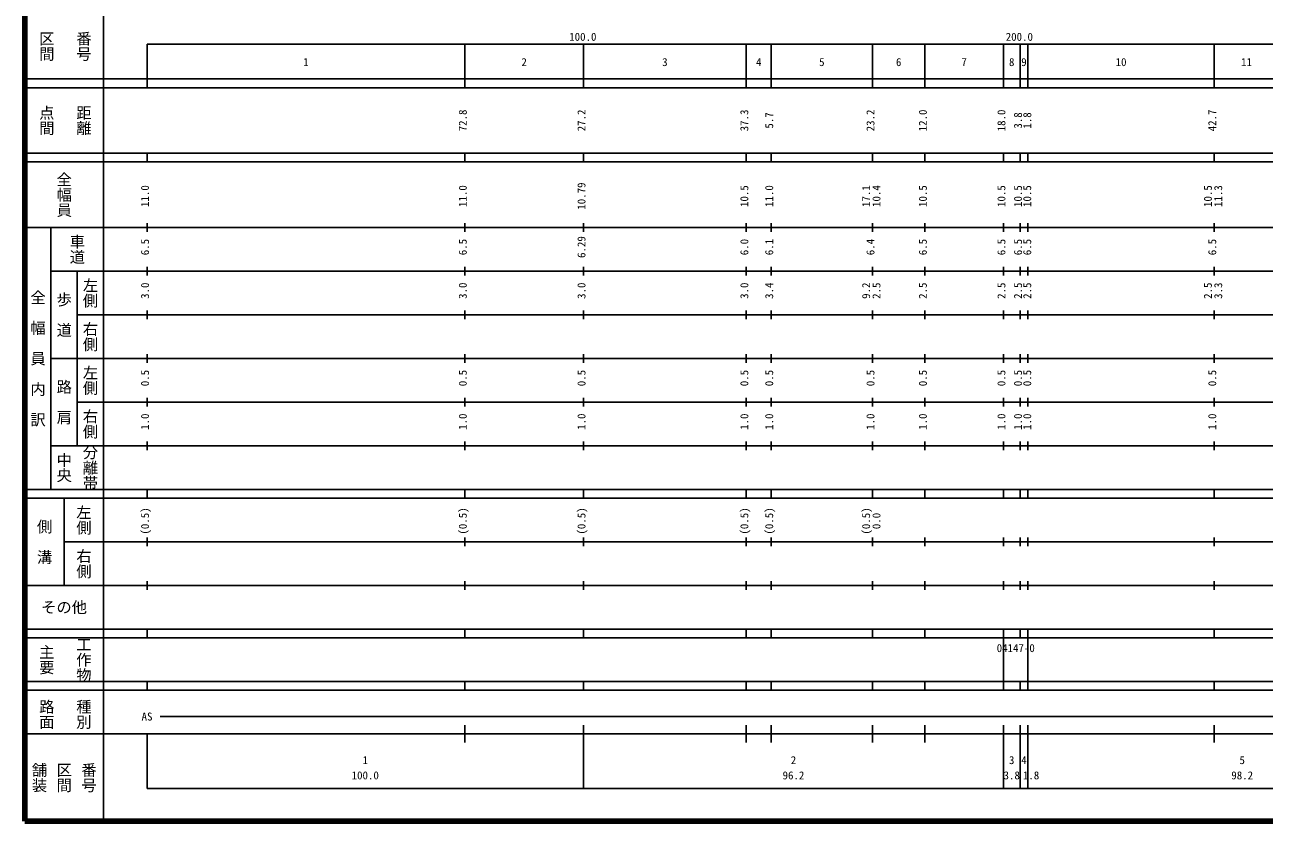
# Model space of a CAD drawing. Units: millimetres on the paper, enlarged 1000 times. Extents: x 40000 to 680000, y 20000 to 380000.
# Drawn here: x 40000 to 323944, y 20000 to 202409 of the extents above; entities that cross this region are included whole.
import ezdxf
from ezdxf.enums import TextEntityAlignment as Align

# ---------------------------------------------------------------- set-up
doc = ezdxf.new("R2010")
doc.units = ezdxf.units.MM
doc.header["$LTSCALE"] = 1000
doc.layers.add('M-TTL', color=2, linetype='Continuous', lineweight=140)
doc.layers.add('M-TTL-BAND', color=7, linetype='Continuous', lineweight=25)
doc.styles.add('@ＭＳ ゴシック', font='')
doc.styles.add('ＭＳ ゴシック', font='')
doc.styles.get('@ＭＳ ゴシック').set_extended_font_data('@MS Gothic')
doc.styles.get('ＭＳ ゴシック').set_extended_font_data('MS Gothic')

msp = doc.modelspace()

# ---------------------------------------------------------------- linework, layer by layer
at = {"layer": 'M-TTL'}
for p, q in [((40000, 380000), (40000, 20000)), ((40000, 20000), (680000, 20000))]:
    msp.add_line(p, q, dxfattribs=at)
at = {"layer": 'M-TTL-BAND'}
for p, q in [((58000, 370000), (58000, 20000)), ((68000, 198000), (579000, 198000)), ((68000, 198000), (68000, 188000)), ((140800, 188000), (140800, 198000)), ((168000, 188000), (168000, 198000)), ((205300, 188000), (205300, 198000)), ((211000, 188000), (211000, 198000)), ((234200, 188000), (234200, 198000)), ((246200, 188000), (246200, 198000)), ((264200, 188000), (264200, 198000)), ((268000, 188000), (268000, 198000)), ((269800, 188000), (269800, 198000)), ((312500, 188000), (312500, 198000)), ((40000, 190000), (579000, 190000)), ((40000, 188000), (579000, 188000)), ((40000, 173000), (579000, 173000)), ((40000, 171000), (579000, 171000)), ((68000, 171000), (68000, 173000)), ((140800, 171000), (140800, 173000)), ((168000, 171000), (168000, 173000)), ((205300, 171000), (205300, 173000)), ((211000, 171000), (211000, 173000)), ((234200, 171000), (234200, 173000)), ((246200, 171000), (246200, 173000)), ((264200, 171000), (264200, 173000)), ((268000, 171000), (268000, 173000)), ((269800, 171000), (269800, 173000)), ((312500, 171000), (312500, 173000)), ((68000, 155000), (68000, 157000)), ((140800, 155000), (140800, 157000)), ((168000, 155000), (168000, 157000)), ((205300, 155000), (205300, 157000)), ((211000, 155000), (211000, 157000)), ((234200, 155000), (234200, 157000)), ((246200, 155000), (246200, 157000)), ((264200, 155000), (264200, 157000)), ((268000, 155000), (268000, 157000)), ((269800, 155000), (269800, 157000)), ((312500, 155000), (312500, 157000)), ((40000, 156000), (579000, 156000)), ((46000, 96000), (46000, 156000)), ((46000, 146000), (579000, 146000)), ((52000, 146000), (52000, 106000)), ((68000, 145000), (68000, 147000)), ((140800, 145000), (140800, 147000)), ((168000, 145000), (168000, 147000)), ((205300, 145000), (205300, 147000)), ((211000, 145000), (211000, 147000)), ((234200, 145000), (234200, 147000)), ((246200, 145000), (246200, 147000)), ((264200, 145000), (264200, 147000)), ((268000, 145000), (268000, 147000)), ((269800, 145000), (269800, 147000)), ((312500, 145000), (312500, 147000)), ((68000, 135000), (68000, 137000)), ((140800, 135000), (140800, 137000)), ((168000, 135000), (168000, 137000)), ((205300, 135000), (205300, 137000)), ((211000, 135000), (211000, 137000)), ((234200, 135000), (234200, 137000)), ((246200, 135000), (246200, 137000)), ((264200, 135000), (264200, 137000)), ((268000, 135000), (268000, 137000)), ((269800, 135000), (269800, 137000)), ((312500, 135000), (312500, 137000)), ((52000, 136000), (579000, 136000)), ((46000, 126000), (579000, 126000)), ((68000, 125000), (68000, 127000)), ((140800, 125000), (140800, 127000)), ((168000, 125000), (168000, 127000)), ((205300, 125000), (205300, 127000)), ((211000, 125000), (211000, 127000)), ((234200, 125000), (234200, 127000)), ((246200, 125000), (246200, 127000)), ((264200, 125000), (264200, 127000)), ((268000, 125000), (268000, 127000)), ((269800, 125000), (269800, 127000)), ((312500, 125000), (312500, 127000)), ((68000, 115000), (68000, 117000)), ((140800, 115000), (140800, 117000)), ((168000, 115000), (168000, 117000)), ((205300, 115000), (205300, 117000)), ((211000, 115000), (211000, 117000)), ((234200, 115000), (234200, 117000)), ((246200, 115000), (246200, 117000)), ((264200, 115000), (264200, 117000)), ((268000, 115000), (268000, 117000)), ((269800, 115000), (269800, 117000)), ((312500, 115000), (312500, 117000)), ((52000, 116000), (579000, 116000)), ((46000, 106000), (579000, 106000)), ((68000, 105000), (68000, 107000)), ((140800, 105000), (140800, 107000)), ((168000, 105000), (168000, 107000)), ((205300, 105000), (205300, 107000)), ((211000, 105000), (211000, 107000)), ((234200, 105000), (234200, 107000)), ((246200, 105000), (246200, 107000)), ((264200, 105000), (264200, 107000)), ((268000, 105000), (268000, 107000)), ((269800, 105000), (269800, 107000)), ((312500, 105000), (312500, 107000)), ((40000, 96000), (579000, 96000)), ((40000, 94000), (579000, 94000)), ((49000, 94000), (49000, 74000)), ((68000, 94000), (68000, 96000)), ((140800, 94000), (140800, 96000)), ((168000, 94000), (168000, 96000)), ((205300, 94000), (205300, 96000)), ((211000, 94000), (211000, 96000)), ((234200, 94000), (234200, 96000)), ((246200, 94000), (246200, 96000)), ((264200, 94000), (264200, 96000)), ((268000, 94000), (268000, 96000)), ((269800, 94000), (269800, 96000)), ((312500, 94000), (312500, 96000)), ((49000, 84000), (579000, 84000)), ((68000, 83000), (68000, 85000)), ((140800, 83000), (140800, 85000)), ((168000, 83000), (168000, 85000)), ((205300, 83000), (205300, 85000)), ((211000, 83000), (211000, 85000)), ((234200, 83000), (234200, 85000)), ((246200, 83000), (246200, 85000)), ((264200, 83000), (264200, 85000)), ((268000, 83000), (268000, 85000)), ((269800, 83000), (269800, 85000)), ((312500, 83000), (312500, 85000)), ((40000, 74000), (579000, 74000)), ((68000, 73000), (68000, 75000)), ((140800, 73000), (140800, 75000)), ((168000, 73000), (168000, 75000)), ((205300, 73000), (205300, 75000)), ((211000, 73000), (211000, 75000)), ((234200, 73000), (234200, 75000)), ((246200, 73000), (246200, 75000)), ((264200, 73000), (264200, 75000)), ((268000, 73000), (268000, 75000)), ((269800, 73000), (269800, 75000)), ((312500, 73000), (312500, 75000)), ((40000, 64000), (579000, 64000)), ((68000, 62000), (68000, 64000)), ((140800, 62000), (140800, 64000)), ((168000, 62000), (168000, 64000)), ((205300, 62000), (205300, 64000)), ((211000, 62000), (211000, 64000)), ((234200, 62000), (234200, 64000)), ((246200, 62000), (246200, 64000)), ((264200, 62000), (264200, 64000)), ((268000, 62000), (268000, 64000)), ((269800, 62000), (269800, 64000)), ((312500, 62000), (312500, 64000)), ((40000, 62000), (579000, 62000)), ((264200, 52000), (264200, 62000)), ((269800, 52000), (269800, 62000)), ((40000, 52000), (579000, 52000)), ((68000, 50000), (68000, 52000)), ((140800, 50000), (140800, 52000)), ((168000, 50000), (168000, 52000)), ((205300, 50000), (205300, 52000)), ((211000, 50000), (211000, 52000)), ((234200, 50000), (234200, 52000)), ((246200, 50000), (246200, 52000)), ((264200, 50000), (264200, 52000)), ((268000, 50000), (268000, 52000)), ((269800, 50000), (269800, 52000)), ((312500, 50000), (312500, 52000)), ((40000, 50000), (579000, 50000)), ((71000, 44000), (565000, 44000)), ((40000, 40000), (579000, 40000)), ((68000, 40000), (68000, 27500)), ((140800, 38000), (140800, 42000)), ((168000, 27500), (168000, 42000)), ((205300, 38000), (205300, 42000)), ((211000, 38000), (211000, 42000)), ((234200, 38000), (234200, 42000)), ((246200, 38000), (246200, 42000)), ((264200, 27500), (264200, 42000)), ((268000, 27500), (268000, 42000)), ((269800, 27500), (269800, 42000)), ((312500, 38000), (312500, 42000)), ((68000, 27500), (579000, 27500))]:
    msp.add_line(p, q, dxfattribs=at)

# ---------------------------------------------------------------- texts
at = {"layer": 'M-TTL-BAND', "style": '@ＭＳ ゴシック'}
for s, p in [('区間', (45000, 197500)), ('番号', (53500, 197500)), ('点間', (45000, 180500)), ('距離', (53500, 180500)), ('全幅員', (49000, 163500)), ('車道', (52000, 151000)), ('左側', (55000, 141000)), ('全\u3000幅\u3000員\u3000内\u3000訳', (43000, 126000)), ('歩\u3000道', (49000, 136000)), ('右側', (55000, 131000)), ('左側', (55000, 121000)), ('路\u3000肩', (49000, 116000)), ('右側', (55000, 111000)), ('分離帯', (55000, 101000)), ('中央', (49000, 101000)), ('左側', (53500, 89000)), ('側\u3000溝', (44500, 84000)), ('右側', (53500, 79000)), ('主要', (45000, 57000)), ('工作物', (53500, 57000)), ('路面', (45000, 44500)), ('種別', (53500, 44500)), ('舗装', (43333, 30000)), ('区間', (49000, 30000)), ('番号', (54667, 30000))]:
    msp.add_text(s, height=2566, rotation=270, dxfattribs=at).set_placement(p, align=Align.MIDDLE_CENTER)
at = {"layer": 'M-TTL-BAND', "style": 'ＭＳ ゴシック'}
for s, p in [('100.0', (167844, 198195)), ('200.0', (267844, 198195)), ('1', (104400, 192405)), ('2', (154400, 192405)), ('3', (186650, 192405)), ('4', (208150, 192405)), ('5', (222600, 192405)), ('6', (240200, 192405)), ('7', (255200, 192405)), ('8', (266100, 192405)), ('9', (268900, 192405)), ('10', (291150, 192405)), ('11', (319900, 192405)), ('AS', (68000, 42500)), ('1', (118000, 32523)), ('2', (216100, 32523)), ('3', (266100, 32523)), ('4', (268900, 32523)), ('5', (318900, 32523)), ('100.0', (118000, 29033)), ('96.2', (216100, 29033)), ('3.8', (266100, 29033)), ('1.8', (270533, 29033)), ('98.2', (318900, 29033))]:
    msp.add_text(s, height=1833, dxfattribs=at).set_placement(p, align=Align.BOTTOM_CENTER)
for s, p in [('72.8', (141800, 180500)), ('27.2', (169000, 180500)), ('37.3', (206300, 180500)), ('5.7', (212000, 180500)), ('23.2', (235200, 180500)), ('12.0', (247200, 180500)), ('18.0', (265200, 180500)), ('3.8', (269000, 180500)), ('1.8', (271112, 180500)), ('42.7', (313500, 180500)), ('11.0', (69000, 163174)), ('11.0', (141800, 163174)), ('10.79', (169000, 163174)), ('10.5', (206300, 163174)), ('11.0', (212000, 163174)), ('17.1', (234200, 163174)), ('10.4', (236570, 163174)), ('10.5', (247200, 163174)), ('10.5', (265200, 163174)), ('10.5', (269000, 163174)), ('10.5', (271112, 163174)), ('10.5', (312500, 163174)), ('11.3', (314870, 163174)), ('6.29', (169000, 151500)), ('6.5', (69000, 151500)), ('6.5', (141800, 151500)), ('6.0', (206300, 151500)), ('6.1', (212000, 151500)), ('6.4', (235200, 151500)), ('6.5', (247200, 151500)), ('6.5', (265200, 151500)), ('6.5', (269000, 151500)), ('6.5', (271112, 151500)), ('6.5', (313500, 151500)), ('3.0', (69000, 141500)), ('3.0', (141800, 141500)), ('3.0', (169000, 141500)), ('3.0', (206300, 141500)), ('3.4', (212000, 141500)), ('9.2', (234200, 141500)), ('2.5', (236570, 141500)), ('2.5', (247200, 141500)), ('2.5', (265200, 141500)), ('2.5', (269000, 141500)), ('2.5', (271112, 141500)), ('2.5', (312500, 141500)), ('3.3', (314870, 141500)), ('0.5', (69000, 121500)), ('0.5', (141800, 121500)), ('0.5', (169000, 121500)), ('0.5', (206300, 121500)), ('0.5', (212000, 121500)), ('0.5', (235200, 121500)), ('0.5', (247200, 121500)), ('0.5', (265200, 121500)), ('0.5', (269000, 121500)), ('0.5', (271112, 121500)), ('0.5', (313500, 121500)), ('1.0', (69000, 111500)), ('1.0', (141800, 111500)), ('1.0', (169000, 111500)), ('1.0', (206300, 111500)), ('1.0', (212000, 111500)), ('1.0', (235200, 111500)), ('1.0', (247200, 111500)), ('1.0', (265200, 111500)), ('1.0', (269000, 111500)), ('1.0', (271112, 111500)), ('1.0', (313500, 111500)), ('(0.5)', (69000, 88764)), ('(0.5)', (141800, 88764)), ('(0.5)', (169000, 88764)), ('(0.5)', (206300, 88764)), ('(0.5)', (212000, 88764)), ('(0.5)', (234200, 88764)), ('0.0', (236570, 88764))]:
    msp.add_text(s, height=1833, rotation=90, dxfattribs=at).set_placement(p, align=Align.BOTTOM_CENTER)
for s, height, p in [('その他', 2566, (49000, 69000)), ('04147-0', 1833, (267022, 59655))]:
    msp.add_text(s, height=height, dxfattribs=at).set_placement(p, align=Align.MIDDLE_CENTER)

doc.saveas('drawing.dxf')
